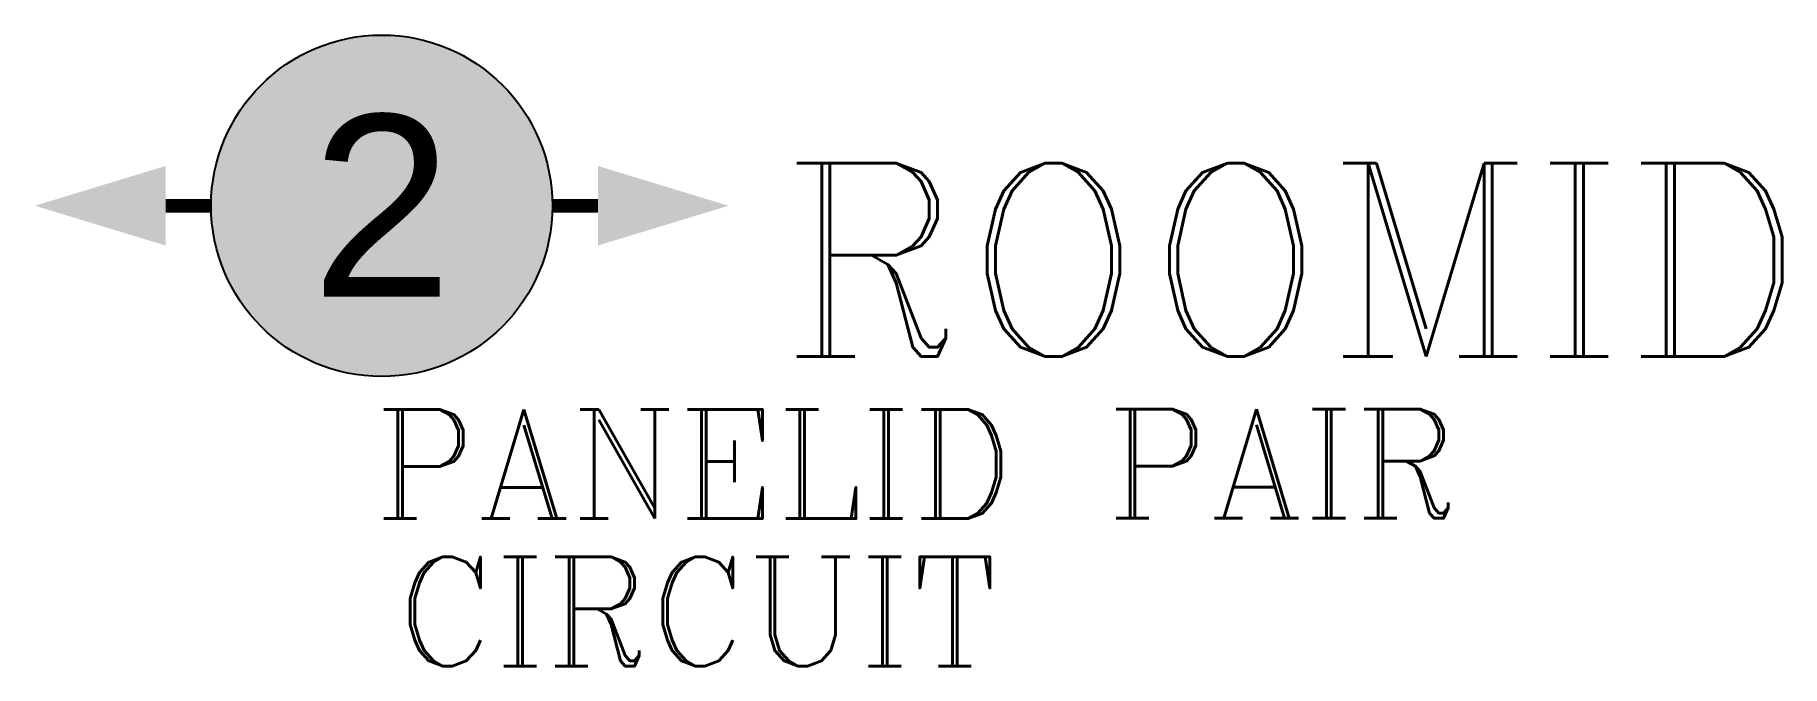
# Model space of a CAD drawing. Header units: inches. Extents: x -19.1 to 77, y -25.3 to 9.4.
import ezdxf
from ezdxf.enums import TextEntityAlignment as Align

# ---------------------------------------------------------------- set-up
doc = ezdxf.new("R2010")
doc.units = ezdxf.units.IN
doc.header["$LTSCALE"] = 48
doc.header["$MEASUREMENT"] = 0
doc.styles.add('ROMANC', font='COMPLEX.SHX')
doc.styles.add('WSNotes', font='complex.shx', dxfattribs={"height": 18})

msp = doc.modelspace()

# ---------------------------------------------------------------- hatches: boundary and pattern name
h = msp.add_hatch(color=256)
edge = h.paths.add_edge_path()
edge.add_arc((0, 0), 9.386, 0, 360)
at = {"linetype": 'Continuous'}
for points in [[(-11.886, -2.187), (-11.886, 2.188), (-19.074, 0)], [(11.886, -2.187), (11.886, 2.188), (19.074, 0)]]:
    msp.add_hatch(color=256, dxfattribs=at).paths.add_polyline_path(points)

# ---------------------------------------------------------------- linework, layer by layer
at = {"linetype": 'Continuous', "const_width": 0.75}
for points in [[(-9.386, 0), (-11.886, 0)], [(9.386, 0), (11.886, 0)]]:
    msp.add_lwpolyline(points, dxfattribs=at)
msp.add_circle((0, 0), 9.386)

# ---------------------------------------------------------------- texts
at = {"color": 7, "true_color": 0xf7f7f7, "insert": (0, 0), "char_height": 10, "attachment_point": 5, "style": 'WSNotes'}
msp.add_mtext('{\\fArial|b0|i0|c0|p34;2}', dxfattribs=at)
at = {"style": 'WSNotes', "flags": 1}
msp.add_attdef('ROOMID', (21.921, -8.282), '', height=10.625, dxfattribs=at)
at = {"style": 'ROMANC'}
for tag, p in [('PANELID', (17.209, -11.198)), ('CIRCUIT', (17.381, -19.303))]:
    msp.add_attdef(tag, text='', height=6, dxfattribs=at).set_placement(p, align=Align.TOP_CENTER)
msp.add_attdef('PAIR', (39.885, -17.179), '', height=6, dxfattribs=at)

doc.saveas('drawing.dxf')
